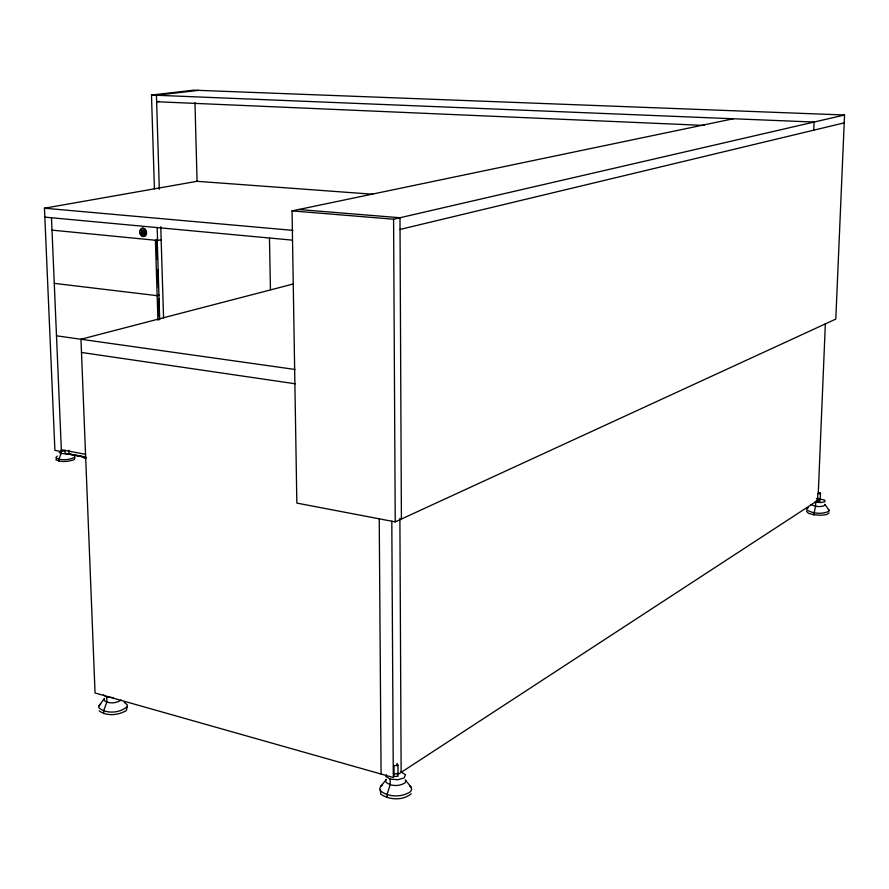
<?xml version="1.0" encoding="UTF-8"?>
<svg xmlns="http://www.w3.org/2000/svg" width="889" height="889" viewBox="0 0 889 889"><rect width="100%" height="100%" fill="white"/><g stroke="black" fill="none" stroke-linecap="round" stroke-linejoin="round"><path stroke-width="1.33" d="M824.736 504.274L829.037 510.119L829.004 511.197C822.336 514.442 812.957 513.831 806.723 509.808L806.801 508.741L808.201 507.83M825.148 504.619L825.125 505.285C820.903 507.319 815.013 506.941 811.068 504.43M813.746 130.172L814.068 122.049L151.486 95.056L154.419 188.846M829.093 512.909L826.637 514.564L820.78 515.276L813.768 514.775L815.569 506.185L815.735 502.263L814.957 502.018M818.991 500.129L820.191 500.907L817.536 501.085L817.869 493.451L820.48 493.284L820.236 499.085L817.613 499.262L816.424 498.485M818.258 493.428L825.37 323.518M819.236 493.973L819.302 492.528L820.48 493.284M151.486 95.056L193.658 90.167L844.55 115.003L835.793 319.095L395.227 521.876L296.848 503.085L292.048 210.893L733.336 118.759M104.469 698.421L103.835 700.221C108.347 704.177 116.426 703.343 121.126 700.065M103.902 699.01L98.979 705.877L98.868 707.811C106.236 714.211 120.093 713.122 127.149 706.611L127.194 704.688L124.249 702.41M59.174 452.401L61.063 453.534L65.975 453.69M127.094 707.044L126.394 710.511C118.404 715.245 106.991 716.556 99.157 710.922M74.898 457.991L74.265 459.557C68.531 461.658 61.674 462.48 55.985 459.869L56.329 459.08M386.448 774.73L385.748 776.341L390.149 779.097L397.794 779.753L404.162 777.931L405.495 774.697L401.061 771.974M381.003 786.032L379.747 788.343L380.414 790.732C388.471 797.511 401.917 797.455 410.518 791.666L411.696 789.321L410.94 786.943L405.295 779.909L405.751 781.398L405.006 782.853C399.55 786.465 391.127 786.509 386.015 782.287L385.582 780.786L386.371 779.342L381.003 786.032L382.514 785.043M98.979 705.877L100.79 703.999M83.833 457.213L83.388 457.557L85.722 458.713A3.5 2.278 -78.7 0 1 85.844 457.357M411.229 793.777C402.85 800.711 389.593 800.133 380.792 794.221L380.303 789.943M57.229 456.068L55.796 457.802C61.408 460.758 69.275 460.08 74.82 457.146L74.42 455.879M397.772 774.575L817.969 500.34M372.78 194.224L197.058 181.312L44.45 208.215L54.907 450.367L61.419 451.59L65.375 450.301M293.337 283.969L80.966 339.242L95.056 692.998L393.294 777.497L391.805 521.143M400.039 229.451L844.217 122.86M292.048 210.893L393.583 219.216L844.55 115.003M159.709 319.773L157.22 239.886L155.419 240.263L157.92 320.24M52.007 230.129L157.586 240.475L161.187 239.719M142.996 234.44A2.022 1.522 78 0 0 144.029 231.418A2.022 1.522 78 0 0 141.362 231.451A2.022 1.522 78 0 0 142.996 234.44L143.596 234.318A2.022 1.522 78 0 1 141.862 232.34M143.207 236.518A4.123 3.111 78 0 0 145.307 230.351A4.123 3.111 78 0 0 139.884 230.429A4.123 3.111 78 0 0 143.207 236.518L143.807 236.396M142.596 230.429L143.196 230.307M142.384 228.351L142.985 228.229M159.353 101.402L156.631 101.724L704.221 125.427M198.558 90.356L156.431 95.256L159.32 189.224M398.028 773.608L397.983 765.34L394.027 765.662L394.06 776.542L398.083 776.208L397.194 773.197M394.038 773.952L398.072 773.619M819.725 498.907L824.77 500.185L824.959 501.674L821.214 502.529L815.735 502.263M103.557 694.876L106.636 697.098L113.247 697.621M298.693 209.504L399.983 217.738L401.406 519.02M44.45 208.215L293.003 230.384M44.839 217.138L292.248 240.13M54.273 283.358L157.153 295.67L158.942 295.237L158.564 294.537M56.496 335.809L294.97 369.457M81.499 352.455L295.192 383.77M61.341 449.756L85.633 454.312M69.242 453.957L85.433 457.013M67.731 453.757L85.622 457.202M85.633 457.446L66.497 453.812M813.768 514.775L808.323 513.242L806.523 511.286M819.058 498.318L820.269 499.085M816.346 500.296L817.536 501.085M828.381 509.575L829.037 510.119M409.651 785.876L410.94 786.943M156.842 239.297L157.22 239.886M397.983 765.34L397.116 763.684L397.127 765.74M65.008 450.923L65.119 453.69L69.031 454.423L68.864 450.267M51.473 217.616L61.419 451.59M60.952 450.923L61.063 453.534L58.852 459.18L58.93 461.08M103.713 713.667L103.602 710.911L106.836 702.154L106.636 697.098M160.765 226.706L163.565 318.095M157.186 227.428L157.586 240.475M156.886 240.675L157.453 259.488M157.798 269.678L158.353 287.636M158.698 298.626L159.242 316.306M156.942 251.143L157.197 259.288M158.72 308.061L158.975 316.106M156.909 255.254L157.031 259.321M158.675 312.128L158.809 316.151M194.969 102.624L197.058 181.156M269.467 238.252L270.445 289.592M379.236 519.209L381.081 774.041M393.583 219.216L395.227 521.876M390.149 779.097L390.193 784.687L387.015 794.588L387.037 797.633M399.894 518.354L401.139 772.374M142.173 230.918A2.022 1.522 78 0 1 142.451 230.595M143.996 230.562A2.022 1.522 78 0 1 144.34 230.873M144.34 234.04A2.022 1.522 78 0 1 143.985 234.252M141.484 228.806A4.123 3.111 78 0 1 145.54 229.651A4.123 3.111 78 0 1 146.063 234.907A4.123 3.111 78 0 1 142.184 235.874M140.895 234.396A4.123 3.111 78 0 1 140.484 233.418M140.484 230.318A4.123 3.111 78 0 1 140.895 229.462M143.696 231.262L142.373 231.129L142.451 233.618L143.785 233.751L143.696 231.262M141.695 231.24A2.022 1.522 78 0 0 143.14 234.374A2.022 1.522 78 0 0 144.385 231.507A2.022 1.522 78 0 0 141.695 231.24"/></g></svg>
